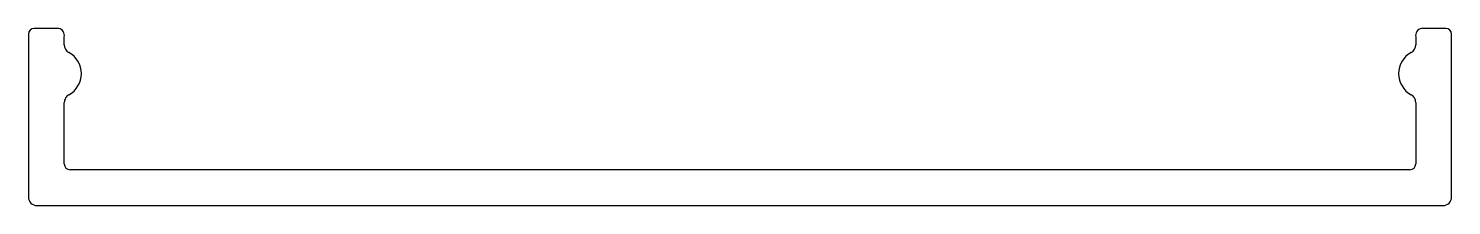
# Model space of a CAD drawing. Extents: x 1.9 to 65.4, y 2 to 9.9.
import ezdxf

# ---------------------------------------------------------------- set-up
doc = ezdxf.new("R2010")
doc.units = 0
doc.layers.get('0').update_dxf_attribs({"linetype": 'CONTINUOUS'})

msp = doc.modelspace()

# ---------------------------------------------------------------- linework, layer by layer
for p, q in [((1.925, 9.639), (1.925, 2.373)), ((3.271, 9.893), (2.179, 9.893)), ((65.171, 9.893), (64.079, 9.893)), ((65.425, 6.006), (65.425, 9.639)), ((3.525, 9.159), (3.525, 9.512)), ((63.825, 9.512), (63.825, 9.159)), ((3.525, 3.846), (3.525, 6.596)), ((63.825, 6.596), (63.825, 3.846)), ((65.425, 4.19), (65.425, 6.006)), ((65.425, 2.373), (65.425, 4.19)), ((63.571, 3.592), (3.779, 3.592)), ((2.306, 1.992), (65.044, 1.992))]:
    msp.add_line(p, q)
for centre, radius, start, end in [((2.179, 9.639), 0.254, 90, 180), ((3.207, 9.576), 0.324, 348.69007, 78.69007), ((64.142, 9.576), 0.324, 101.30993, 191.30993), ((65.171, 9.639), 0.254, 0, 90), ((3.906, 9.159), 0.381, 180, 241.41219), ((63.444, 9.159), 0.381, 298.58781, 0), ((3.207, 7.877), 1.078, 298.58781, 61.41219), ((64.142, 7.877), 1.078, 118.58781, 241.41219), ((3.906, 6.596), 0.381, 149.2939, 180), ((3.906, 6.596), 0.381, 118.58781, 149.2939), ((63.444, 6.596), 0.381, 30.7061, 61.41219), ((63.444, 6.596), 0.381, 0, 30.7061), ((3.779, 3.846), 0.254, 180, 270), ((63.571, 3.846), 0.254, 270, 360), ((2.306, 2.373), 0.381, 180, 270), ((65.044, 2.373), 0.381, 270, 360)]:
    msp.add_arc(centre, radius, start, end)

doc.saveas('drawing.dxf')
